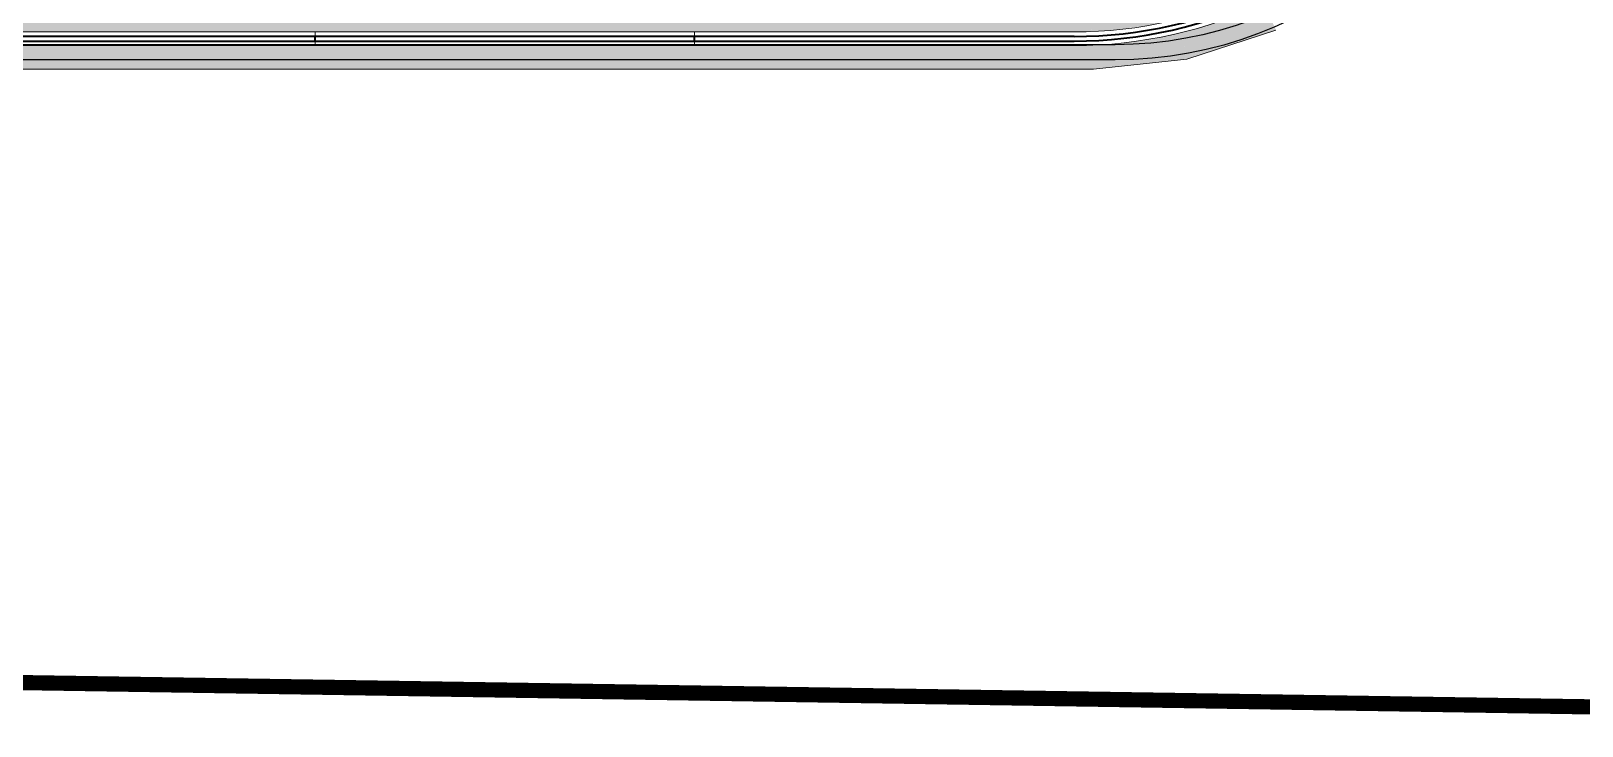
# Model space of a CAD drawing. Extents: x -14.2 to 52.3, y 3.7 to 90.9.
# Drawn here: x 37.87 to 42.98, y 3.66 to 5.95 of the extents above; entities that cross this region are included whole.
import ezdxf

# ---------------------------------------------------------------- set-up
doc = ezdxf.new("R2010")
doc.units = 0
doc.linetypes.add('limpo_PINI-PSG-PE-0102-LAZ-R00$0$DASHDOT', pattern=[1, 0.5, -0.25, 0, -0.25])
for name, color, linetype, lineweight in [('limpo_PINI-PSG-PE-0102-LAZ-R00$0$A-GLAZ-CURT', 52, 'Continuous', 5), ('limpo_PINI-PSG-PE-0102-LAZ-R00$0$A-WALL', 1, 'Continuous', 5), ('limpo_PINI-PSG-PE-0102-LAZ-R00$0$S-BEAM', 12, 'Continuous', 5)]:
    doc.layers.add(name, color=color, linetype=linetype, lineweight=lineweight)
for name, color, linetype in [('limpo_PINI-PSG-PE-0102-LAZ-R00$0$PA_EXTE_1', 1, 'Continuous'), ('limpo_PINI-PSG-PE-0102-LAZ-R00$0$PA_LIMI_TER', 32, 'limpo_PINI-PSG-PE-0102-LAZ-R00$0$DASHDOT'), ('limpo_PINI-PSG-PE-0102-LAZ-R00$0$XR_ARQT', 7, 'Continuous'), ('XR_ARQT', 7, 'Continuous')]:
    doc.layers.add(name, color=color, linetype=linetype)

# ---------------------------------------------------------------- blocks, each defined once
blk = doc.blocks.new('limpo_PINI-PSG-PE-0102-LAZ-R00$0$PINI-EST-PE-1101-TQR-R20_rvt-1-5PPE_008_LAZER__P_A_0_09_')
at = {"layer": 'limpo_PINI-PSG-PE-0102-LAZ-R00$0$S-BEAM'}
h = blk.add_hatch(color=50, dxfattribs=at)
h.paths.add_polyline_path([(33275.7, -18267.5), (33569.4, -18171.8), (33530.2, -18083.4), (33412.7, -18132.3), (33285.2, -18172.3), (33256.8, -18178.7), (33261.2, -18199.3)])
h.paths.add_polyline_path([(33250.5, -18149.4), (33289.1, -18140.4), (33412.7, -18100.3), (33402.3, -18104.1), (33281.2, -18142.5), (33250.5, -18149.4)])
h.paths.add_polyline_path([(33247.4, -18134.8), (33289.1, -18124.6), (33407.5, -18086.2), (33511.9, -18042.3), (33487.8, -17988), (33233.8, -18070.8), (33245.8, -18127.2)])
h = blk.add_hatch(color=50, dxfattribs=at)
h.paths.add_polyline_path([(32968.7, -18300), (33275.7, -18267.5), (33256.8, -18178.7), (33157.2, -18200.4), (33032.5, -18216.8), (32964.4, -18219.8), (32967.6, -18280)])
h.paths.add_polyline_path([(32962.8, -18189.9), (33033.8, -18186.6), (33162.5, -18169.2), (33157.2, -18170.2), (33031.2, -18186.9), (32962.8, -18189.9)])
h.paths.add_polyline_path([(32962, -18174.9), (33033.8, -18171.5), (33162.5, -18153.9), (33247.4, -18134.8), (33233.8, -18070.8), (32958.1, -18100), (32961.9, -18171.9)])
h = blk.add_hatch(color=50, dxfattribs=at)
h.paths.add_polyline_path([(32600.3, -18300), (32968.7, -18300), (32964.4, -18219.8), (32904.2, -18222.5), (-4552.5, -18222.5), (-4561.3, -18300), (31654.2, -18300)])
h.paths.add_polyline_path([(32600.3, -18192.5), (32904.4, -18192.5), (32904.2, -18192.5), (31654.2, -18192.5)])
h.paths.add_polyline_path([(32904.2, -18177.5), (32962, -18174.9), (32958.1, -18100), (8741.9, -18100), (8741.9, -18148.3), (-2878.1, -18148.3), (-2878.1, -18100), (-4538.5, -18100), (-4547.3, -18177.5), (32600.3, -18177.5)])
at = {"layer": 'limpo_PINI-PSG-PE-0102-LAZ-R00$0$S-BEAM', "color": 55, "lineweight": 18}
for p, q in [((33275.7, -18267.5), (33569.4, -18171.8)), ((32968.7, -18300), (33275.7, -18267.5)), ((-4561.3, -18300), (32968.7, -18300))]:
    blk.add_line(p, q, dxfattribs=at)
blk = doc.blocks.new('limpo_PINI-PSG-PE-0102-LAZ-R00$0$Parede básica _ DAA_GDC_VID_INFTY - ___-2044351-5PPE_008_LAZER__P_A_0_09_')
at = {"layer": 'limpo_PINI-PSG-PE-0102-LAZ-R00$0$A-WALL'}
for p, q in [((29154.2, -18192.5), (29154.2, -18177.5)), ((29154.2, -18177.5), (30404.2, -18177.5)), ((30404.2, -18177.5), (30404.2, -18192.5)), ((29154.2, -18222.5), (29154.2, -18207.5)), ((29154.2, -18222.5), (30404.2, -18222.5)), ((30404.2, -18207.5), (30404.2, -18222.5))]:
    blk.add_line(p, q, dxfattribs=at)
blk = doc.blocks.new('limpo_PINI-PSG-PE-0102-LAZ-R00$0$Parede básica _ DAA_GDC_VID_INFTY - ___-2044352-5PPE_008_LAZER__P_A_0_09_')
at = {"layer": 'limpo_PINI-PSG-PE-0102-LAZ-R00$0$A-WALL'}
for p, q in [((30404.2, -18192.5), (30404.2, -18177.5)), ((30404.2, -18177.5), (31654.2, -18177.5)), ((31654.2, -18177.5), (31654.2, -18192.5)), ((30404.2, -18222.5), (30404.2, -18207.5)), ((30404.2, -18222.5), (31654.2, -18222.5)), ((31654.2, -18207.5), (31654.2, -18222.5))]:
    blk.add_line(p, q, dxfattribs=at)
blk = doc.blocks.new('limpo_PINI-PSG-PE-0102-LAZ-R00$0$Parede básica _ DAA_GDC_VID_INFTY - ___-2044353-5PPE_008_LAZER__P_A_0_09_')
at = {"layer": 'limpo_PINI-PSG-PE-0102-LAZ-R00$0$A-WALL'}
for p, q in [((31654.2, -18192.5), (31654.2, -18177.5)), ((31654.2, -18177.5), (32904.2, -18177.5)), ((31654.2, -18222.5), (31654.2, -18207.5)), ((31654.2, -18222.5), (32904.2, -18222.5))]:
    blk.add_line(p, q, dxfattribs=at)
blk = doc.blocks.new('limpo_PINI-PSG-PE-0102-LAZ-R00$0$Parede básica _ DAA_GDC_VID_INFTY - ___-2045044-5PPE_008_LAZER__P_A_0_09_')
at = {"layer": 'limpo_PINI-PSG-PE-0102-LAZ-R00$0$A-WALL'}
for p, q in [((34016.4, -17650.6), (34028, -17660.1)), ((34039.6, -17669.6), (34051.2, -17679.1))]:
    blk.add_line(p, q, dxfattribs=at)
for radius in [1437.5, 1482.5]:
    blk.add_arc((32904.2, -16740), radius, 270, 320.6918, dxfattribs=at)
blk = doc.blocks.new('limpo_PINI-PSG-PE-0102-LAZ-R00$0$A$C745163c0')
at = {"layer": 'limpo_PINI-PSG-PE-0102-LAZ-R00$0$A-WALL', "color": 170, "lineweight": 40}
for p, q in [((25974.2, -15677.5), (13474.2, -15677.5)), ((24724.2, -15692.5), (24724.2, -15677.5)), ((25974.2, -15692.5), (25974.2, -15677.5)), ((27224.2, -15677.5), (25974.2, -15677.5)), ((19724.2, -15692.5), (25974.2, -15692.5)), ((25974.2, -15692.5), (27224.2, -15692.5))]:
    blk.add_line(p, q, dxfattribs=at)
for radius in [1452.5, 1467.5]:
    blk.add_arc((27224.2, -14225), radius, 270, 320.6918, dxfattribs=at)
at = {"lineweight": 5}
blk.add_blockref('limpo_PINI-PSG-PE-0102-LAZ-R00$0$PINI-EST-PE-1101-TQR-R20_rvt-1-5PPE_008_LAZER__P_A_0_09_', (-5680, 2515), dxfattribs=at)
at = {"layer": 'limpo_PINI-PSG-PE-0102-LAZ-R00$0$A-GLAZ-CURT'}
for name in ['limpo_PINI-PSG-PE-0102-LAZ-R00$0$Parede básica _ DAA_GDC_VID_INFTY - ___-2045044-5PPE_008_LAZER__P_A_0_09_', 'limpo_PINI-PSG-PE-0102-LAZ-R00$0$Parede básica _ DAA_GDC_VID_INFTY - ___-2044351-5PPE_008_LAZER__P_A_0_09_', 'limpo_PINI-PSG-PE-0102-LAZ-R00$0$Parede básica _ DAA_GDC_VID_INFTY - ___-2044352-5PPE_008_LAZER__P_A_0_09_', 'limpo_PINI-PSG-PE-0102-LAZ-R00$0$Parede básica _ DAA_GDC_VID_INFTY - ___-2044353-5PPE_008_LAZER__P_A_0_09_']:
    blk.add_blockref(name, (-5680, 2515), dxfattribs=at)
blk = doc.blocks.new('limpo_PINI-PSG-PE-0102-LAZ-R00')
at = {"layer": 'limpo_PINI-PSG-PE-0102-LAZ-R00$0$XR_ARQT', "xscale": 0.001000000000038553, "yscale": 0.001000000000038553, "zscale": 0.001000000000038553}
blk.add_blockref('limpo_PINI-PSG-PE-0102-LAZ-R00$0$A$C745163c0', (14.124, 21.592), dxfattribs=at)
at = {"layer": 'limpo_PINI-PSG-PE-0102-LAZ-R00$0$PA_EXTE_1'}
for points in [[(-6.7966, 42.7351), (46.7943, 42.7351, -0.456882), (47.7939, 41.5807), (42.795, 6.9729, -0.372795), (41.4836, 5.8373), (17.2608, 5.8373)], [(-6.7966, 42.6851), (46.7943, 42.6851, -0.456882), (47.7444, 41.5878), (42.7455, 6.98, -0.372795), (41.4836, 5.8873), (17.2608, 5.8873)]]:
    blk.add_lwpolyline(points, format="xyb", dxfattribs=at)
at = {"layer": 'limpo_PINI-PSG-PE-0102-LAZ-R00$0$PA_LIMI_TER', "const_width": 0.05, "flags": 128}
blk.add_lwpolyline([(0.497, 4.3656), (45.4757, 3.6703), (49.0775, 28.9574), (49.7292, 28.8892), (52.343, 53.3573), (-10.2567, 53.1342), (-13.3808, 28.5112), (2.9231, 25.6622)], close=True, dxfattribs=at)

msp = doc.modelspace()

# ---------------------------------------------------------------- block references
at = {"layer": 'XR_ARQT'}
msp.add_blockref('limpo_PINI-PSG-PE-0102-LAZ-R00', (-0.0418, 0.017), dxfattribs=at)

doc.saveas('drawing.dxf')
